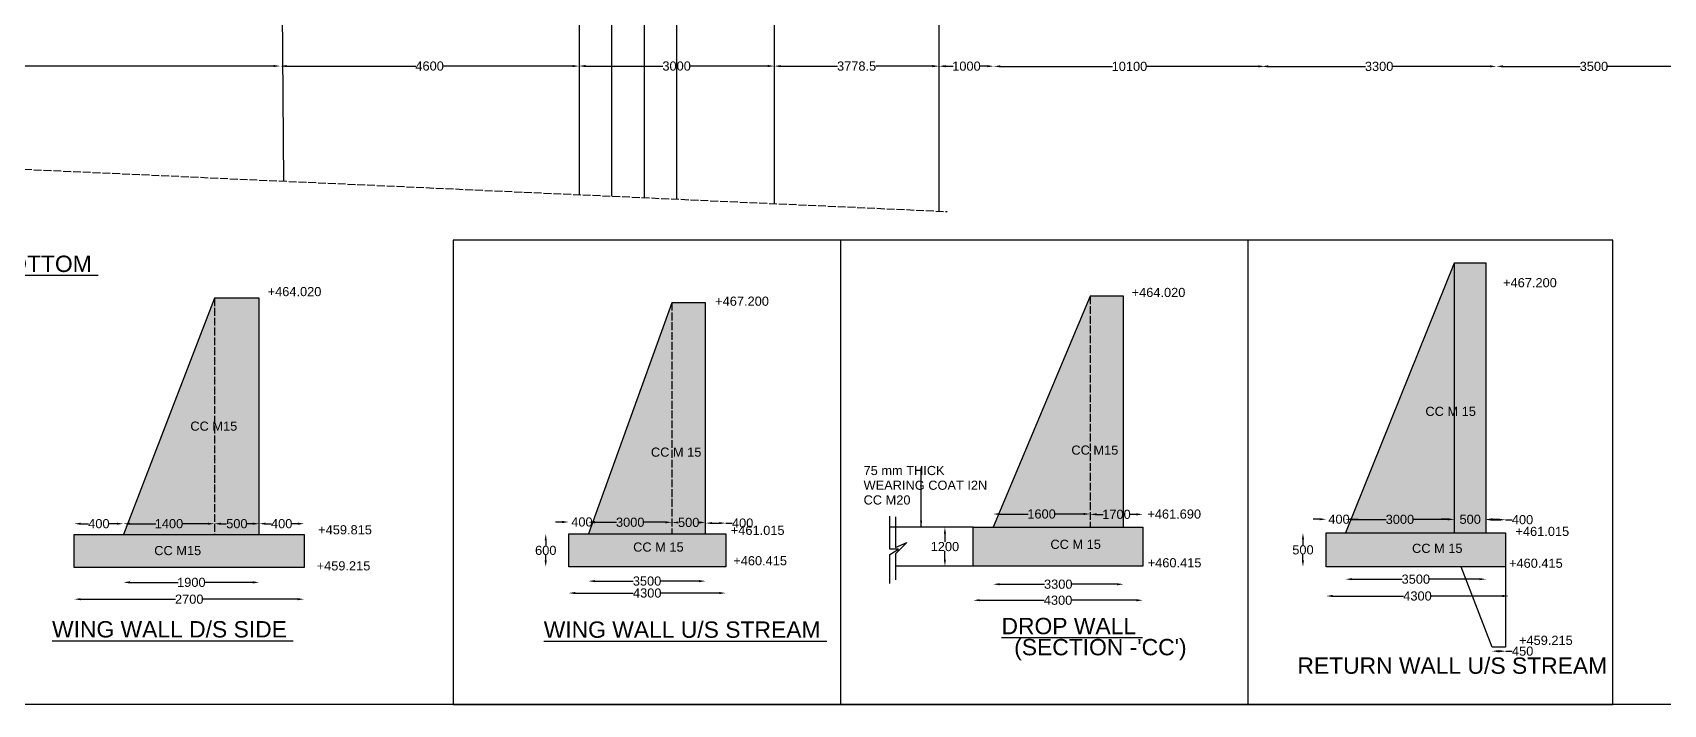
# Model space of a CAD drawing. Header units: inches. Extents: x 43882 to 50635, y 3 to 4549.
# Drawn here: x 45792 to 48285, y 3 to 1030 of the extents above; entities that cross this region are included whole.
import ezdxf

# ---------------------------------------------------------------- set-up
doc = ezdxf.new("R2010")
doc.units = ezdxf.units.IN
doc.header["$MEASUREMENT"] = 0
doc.linetypes.add('ACAD_ISO02W100', pattern=[15, 12, -3])
for name, color, linetype in [('DIMENSIONS', 255, 'Continuous'), ('REF', 7, 'Continuous'), ('TEXT', 1, 'Continuous')]:
    doc.layers.add(name, color=color, linetype=linetype)
doc.styles.get("Standard").update_dxf_attribs({"font": 'arial.ttf', "height": 14})
doc.dimstyles.get("Standard").update_dxf_attribs({"dimtxt": 14, "dimasz": 10, "dimexe": 0.18, "dimexo": 0.0625, "dimgap": 0.09, "dimtad": 0, "dimtih": 1, "dimtoh": 1, "dimdec": 4, "dimzin": 0, "dimdsep": 46, "dimtxsty": 'Standard', "dimcen": 0.09, "dimse1": 1, "dimse2": 1, "dimadec": 0, "dimazin": 0, "dimtfac": 1, "dimtdec": 4, "dimtofl": 0, "dimtmove": 0, "dimatfit": 3, "dimfxl": 1, "dimtolj": 1, "dimtzin": 0, "dimarcsym": 0})

# ---------------------------------------------------------------- blocks, each defined once
blk = doc.blocks.new('*D3')
at = {"layer": 'Defpoints', "color": 0, "transparency": 16777216}
for p in [(47799, 285.9), (47769.3, 265), (47799, 265)]:
    blk.add_point(p, dxfattribs=at)
at = {"layer": 'DIMENSIONS', "color": 0, "lineweight": -2, "transparency": 16777216}
for p, q in [((47759.3, 285.9), (47749.3, 285.9)), ((47809, 285.9), (47819, 285.9))]:
    blk.add_line(p, q, dxfattribs=at)
at = {"layer": 'DIMENSIONS', "color": 0, "transparency": 16777216}
for points in [[(47759.3, 287.6), (47759.3, 284.3), (47769.3, 285.9)], [(47809, 287.6), (47809, 284.3), (47799, 285.9)]]:
    blk.add_solid(points, dxfattribs=at)
at = {"layer": 'DIMENSIONS', "color": 0, "transparency": 16777216, "insert": (47789, 285.9), "char_height": 14, "attachment_point": 5}
blk.add_mtext('\\A1;400', dxfattribs=at)
blk = doc.blocks.new('*D4')
at = {"layer": 'Defpoints', "color": 0, "transparency": 16777216}
for p in [(47965.2, 285.7), (47799, 265), (47965.2, 265)]:
    blk.add_point(p, dxfattribs=at)
at = {"layer": 'DIMENSIONS', "color": 0, "lineweight": -2, "transparency": 16777216}
for p, q in [((47809, 285.7), (47861.1, 285.7)), ((47955.2, 285.7), (47903, 285.7))]:
    blk.add_line(p, q, dxfattribs=at)
at = {"layer": 'DIMENSIONS', "color": 0, "transparency": 16777216}
for points in [[(47809, 287.4), (47809, 284.1), (47799, 285.7)], [(47955.2, 287.4), (47955.2, 284.1), (47965.2, 285.7)]]:
    blk.add_solid(points, dxfattribs=at)
at = {"layer": 'DIMENSIONS', "color": 0, "transparency": 16777216, "insert": (47882.1, 285.7), "char_height": 14, "attachment_point": 5}
blk.add_mtext('\\A1;3000', dxfattribs=at)
blk = doc.blocks.new('*D5')
at = {"layer": 'Defpoints', "color": 0, "transparency": 16777216}
for p in [(48013.8, 285.8), (47965.2, 265), (48013.8, 265)]:
    blk.add_point(p, dxfattribs=at)
at = {"layer": 'DIMENSIONS', "color": 0, "lineweight": -2, "transparency": 16777216}
for p, q in [((47955.2, 285.8), (47945.2, 285.8)), ((48023.8, 285.8), (48033.8, 285.8))]:
    blk.add_line(p, q, dxfattribs=at)
at = {"layer": 'DIMENSIONS', "color": 0, "transparency": 16777216}
for points in [[(47955.2, 287.5), (47955.2, 284.1), (47965.2, 285.8)], [(48023.8, 287.5), (48023.8, 284.1), (48013.8, 285.8)]]:
    blk.add_solid(points, dxfattribs=at)
at = {"layer": 'DIMENSIONS', "color": 0, "transparency": 16777216, "insert": (47989.5, 285.8), "char_height": 14, "attachment_point": 5}
blk.add_mtext('\\A1;500', dxfattribs=at)
blk = doc.blocks.new('*D6')
at = {"layer": 'Defpoints', "color": 0, "transparency": 16777216}
for p in [(48043.7, 285.2), (48013.8, 265), (48043.7, 265)]:
    blk.add_point(p, dxfattribs=at)
at = {"layer": 'DIMENSIONS', "color": 0, "lineweight": -2, "transparency": 16777216}
for p, q in [((48023.8, 285.2), (48033.7, 285.2)), ((48043.7, 285.2), (48053.7, 285.2))]:
    blk.add_line(p, q, dxfattribs=at)
at = {"layer": 'DIMENSIONS', "color": 0, "transparency": 16777216}
for points in [[(48023.8, 286.8), (48023.8, 283.5), (48013.8, 285.2)], [(48033.7, 286.8), (48033.7, 283.5), (48043.7, 285.2)]]:
    blk.add_solid(points, dxfattribs=at)
at = {"layer": 'DIMENSIONS', "color": 0, "transparency": 16777216, "insert": (48069.5, 285.2), "char_height": 14, "attachment_point": 5}
blk.add_mtext('\\A1;400', dxfattribs=at)
blk = doc.blocks.new('*D7')
at = {"layer": 'Defpoints', "color": 0, "transparency": 16777216}
for p in [(47799, 265), (48013.8, 265), (48013.8, 194.3)]:
    blk.add_point(p, dxfattribs=at)
at = {"layer": 'DIMENSIONS', "color": 0, "lineweight": -2, "transparency": 16777216}
for p, q in [((47809, 194.3), (47885.4, 194.3)), ((48003.8, 194.3), (47927.3, 194.3))]:
    blk.add_line(p, q, dxfattribs=at)
at = {"layer": 'DIMENSIONS', "color": 0, "transparency": 16777216}
for points in [[(47809, 196), (47809, 192.7), (47799, 194.3)], [(48003.8, 196), (48003.8, 192.7), (48013.8, 194.3)]]:
    blk.add_solid(points, dxfattribs=at)
at = {"layer": 'DIMENSIONS', "color": 0, "transparency": 16777216, "insert": (47906.4, 194.3), "char_height": 14, "attachment_point": 5}
blk.add_mtext('\\A1;3500', dxfattribs=at)
blk = doc.blocks.new('*D8')
at = {"layer": 'Defpoints', "color": 0, "transparency": 16777216}
for p in [(47769.3, 213.2), (48048.8, 211.8), (48048.8, 168.6)]:
    blk.add_point(p, dxfattribs=at)
at = {"layer": 'DIMENSIONS', "color": 0, "lineweight": -2, "transparency": 16777216}
for p, q in [((47779.3, 168.6), (47887.8, 168.6)), ((48038.8, 168.6), (47930.3, 168.6))]:
    blk.add_line(p, q, dxfattribs=at)
at = {"layer": 'DIMENSIONS', "color": 0, "transparency": 16777216}
for points in [[(47779.3, 170.3), (47779.3, 167), (47769.3, 168.6)], [(48038.8, 170.3), (48038.8, 167), (48048.8, 168.6)]]:
    blk.add_solid(points, dxfattribs=at)
at = {"layer": 'DIMENSIONS', "color": 0, "transparency": 16777216, "insert": (47909, 168.6), "char_height": 14, "attachment_point": 5}
blk.add_mtext('\\A1;4300', dxfattribs=at)
blk = doc.blocks.new('*D9')
at = {"layer": 'Defpoints', "color": 0, "transparency": 16777216}
for p in [(47769.3, 265), (47733.9, 213.2), (47769.3, 213.2)]:
    blk.add_point(p, dxfattribs=at)
at = {"layer": 'DIMENSIONS', "color": 0, "lineweight": -2, "transparency": 16777216}
for p, q in [((47733.9, 255), (47733.9, 246.3)), ((47733.9, 223.2), (47733.9, 231.8))]:
    blk.add_line(p, q, dxfattribs=at)
at = {"layer": 'DIMENSIONS', "color": 0, "transparency": 16777216}
for points in [[(47732.2, 255), (47735.5, 255), (47733.9, 265)], [(47732.2, 223.2), (47735.5, 223.2), (47733.9, 213.2)]]:
    blk.add_solid(points, dxfattribs=at)
at = {"layer": 'DIMENSIONS', "color": 0, "transparency": 16777216, "insert": (47733.9, 239.1), "char_height": 14, "attachment_point": 5}
blk.add_mtext('\\A1;500', dxfattribs=at)
blk = doc.blocks.new('*D10')
at = {"layer": 'Defpoints', "color": 0, "transparency": 16777216}
for p in [(47408.6, 293.9), (47260.3, 274), (47408.6, 274)]:
    blk.add_point(p, dxfattribs=at)
at = {"layer": 'DIMENSIONS', "color": 0, "lineweight": -2, "transparency": 16777216}
for p, q in [((47270.3, 293.9), (47314.1, 293.9)), ((47398.6, 293.9), (47354.7, 293.9))]:
    blk.add_line(p, q, dxfattribs=at)
at = {"layer": 'DIMENSIONS', "color": 0, "transparency": 16777216}
for points in [[(47270.3, 295.6), (47270.3, 292.3), (47260.3, 293.9)], [(47398.6, 295.6), (47398.6, 292.3), (47408.6, 293.9)]]:
    blk.add_solid(points, dxfattribs=at)
at = {"layer": 'DIMENSIONS', "color": 0, "transparency": 16777216, "insert": (47334.4, 293.9), "char_height": 14, "attachment_point": 5}
blk.add_mtext('\\A1;1600', dxfattribs=at)
blk = doc.blocks.new('*D11')
at = {"layer": 'Defpoints', "color": 0, "transparency": 16777216}
for p in [(47489.2, 293.4), (47408.6, 274), (47489.2, 274)]:
    blk.add_point(p, dxfattribs=at)
at = {"layer": 'DIMENSIONS', "color": 0, "lineweight": -2, "transparency": 16777216}
for p, q in [((47418.6, 293.4), (47428.6, 293.4)), ((47479.2, 293.4), (47469.2, 293.4))]:
    blk.add_line(p, q, dxfattribs=at)
at = {"layer": 'DIMENSIONS', "color": 0, "transparency": 16777216}
for points in [[(47418.6, 295.1), (47418.6, 291.7), (47408.6, 293.4)], [(47479.2, 295.1), (47479.2, 291.7), (47489.2, 293.4)]]:
    blk.add_solid(points, dxfattribs=at)
at = {"layer": 'DIMENSIONS', "color": 0, "transparency": 16777216, "insert": (47448.9, 293.4), "char_height": 14, "attachment_point": 5}
blk.add_mtext('\\A1;1700', dxfattribs=at)
blk = doc.blocks.new('*D12')
at = {"layer": 'Defpoints', "color": 0, "transparency": 16777216}
for p in [(47260.3, 274), (47459.5, 274), (47459.5, 186.6)]:
    blk.add_point(p, dxfattribs=at)
at = {"layer": 'DIMENSIONS', "color": 0, "lineweight": -2, "transparency": 16777216}
for p, q in [((47270.3, 186.6), (47338.9, 186.6)), ((47449.5, 186.6), (47380.8, 186.6))]:
    blk.add_line(p, q, dxfattribs=at)
at = {"layer": 'DIMENSIONS', "color": 0, "transparency": 16777216}
for points in [[(47270.3, 188.2), (47270.3, 184.9), (47260.3, 186.6)], [(47449.5, 188.2), (47449.5, 184.9), (47459.5, 186.6)]]:
    blk.add_solid(points, dxfattribs=at)
at = {"layer": 'DIMENSIONS', "color": 0, "transparency": 16777216, "insert": (47359.9, 186.6), "char_height": 14, "attachment_point": 5}
blk.add_mtext('\\A1;3300', dxfattribs=at)
blk = doc.blocks.new('*D13')
at = {"layer": 'Defpoints', "color": 0, "transparency": 16777216}
for p in [(47230, 214.3), (47489.2, 214.3), (47489.2, 162.1)]:
    blk.add_point(p, dxfattribs=at)
at = {"layer": 'DIMENSIONS', "color": 0, "lineweight": -2, "transparency": 16777216}
for p, q in [((47240, 162.1), (47338.3, 162.1)), ((47479.2, 162.1), (47380.8, 162.1))]:
    blk.add_line(p, q, dxfattribs=at)
at = {"layer": 'DIMENSIONS', "color": 0, "transparency": 16777216}
for points in [[(47240, 163.8), (47240, 160.5), (47230, 162.1)], [(47479.2, 163.8), (47479.2, 160.5), (47489.2, 162.1)]]:
    blk.add_solid(points, dxfattribs=at)
at = {"layer": 'DIMENSIONS', "color": 0, "transparency": 16777216, "insert": (47359.6, 162.1), "char_height": 14, "attachment_point": 5}
blk.add_mtext('\\A1;4300', dxfattribs=at)
blk = doc.blocks.new('*D14')
at = {"layer": 'Defpoints', "color": 0, "transparency": 16777216}
for p in [(47230, 274), (47186.7, 214.3), (47236.6, 214.3)]:
    blk.add_point(p, dxfattribs=at)
at = {"layer": 'DIMENSIONS', "color": 0, "lineweight": -2, "transparency": 16777216}
for p, q in [((47186.7, 264), (47186.7, 251.3)), ((47186.7, 224.3), (47186.7, 236.9))]:
    blk.add_line(p, q, dxfattribs=at)
at = {"layer": 'DIMENSIONS', "color": 0, "transparency": 16777216}
for points in [[(47185, 264), (47188.3, 264), (47186.7, 274)], [(47185, 224.3), (47188.3, 224.3), (47186.7, 214.3)]]:
    blk.add_solid(points, dxfattribs=at)
at = {"layer": 'DIMENSIONS', "color": 0, "transparency": 16777216, "insert": (47186.7, 244.1), "char_height": 14, "attachment_point": 5}
blk.add_mtext('\\A1;1200', dxfattribs=at)
blk = doc.blocks.new('*D15')
at = {"layer": 'Defpoints', "color": 0, "transparency": 16777216}
for p in [(46611.6, 263.6), (46576.6, 213), (46611.6, 213)]:
    blk.add_point(p, dxfattribs=at)
at = {"layer": 'DIMENSIONS', "color": 0, "lineweight": -2, "transparency": 16777216}
for p, q in [((46576.6, 253.6), (46576.6, 245.5)), ((46576.6, 223), (46576.6, 231.1))]:
    blk.add_line(p, q, dxfattribs=at)
at = {"layer": 'DIMENSIONS', "color": 0, "transparency": 16777216}
for points in [[(46574.9, 253.6), (46578.2, 253.6), (46576.6, 263.6)], [(46574.9, 223), (46578.2, 223), (46576.6, 213)]]:
    blk.add_solid(points, dxfattribs=at)
at = {"layer": 'DIMENSIONS', "color": 0, "transparency": 16777216, "insert": (46576.6, 238.3), "char_height": 14, "attachment_point": 5}
blk.add_mtext('\\A1;600', dxfattribs=at)
blk = doc.blocks.new('*D16')
at = {"layer": 'Defpoints', "color": 0, "transparency": 16777216}
for p in [(46641.9, 263.6), (46820.8, 263.6), (46820.8, 191.4)]:
    blk.add_point(p, dxfattribs=at)
at = {"layer": 'DIMENSIONS', "color": 0, "lineweight": -2, "transparency": 16777216}
for p, q in [((46651.9, 191.4), (46710.4, 191.4)), ((46810.8, 191.4), (46752.3, 191.4))]:
    blk.add_line(p, q, dxfattribs=at)
at = {"layer": 'DIMENSIONS', "color": 0, "transparency": 16777216}
for points in [[(46651.9, 193), (46651.9, 189.7), (46641.9, 191.4)], [(46810.8, 193), (46810.8, 189.7), (46820.8, 191.4)]]:
    blk.add_solid(points, dxfattribs=at)
at = {"layer": 'DIMENSIONS', "color": 0, "transparency": 16777216, "insert": (46731.4, 191.4), "char_height": 14, "attachment_point": 5}
blk.add_mtext('\\A1;3500', dxfattribs=at)
blk = doc.blocks.new('*D17')
at = {"layer": 'Defpoints', "color": 0, "transparency": 16777216}
for p in [(46611.6, 213), (46851.7, 213), (46851.7, 173.1)]:
    blk.add_point(p, dxfattribs=at)
at = {"layer": 'DIMENSIONS', "color": 0, "lineweight": -2, "transparency": 16777216}
for p, q in [((46621.6, 173.1), (46710.4, 173.1)), ((46841.7, 173.1), (46752.9, 173.1))]:
    blk.add_line(p, q, dxfattribs=at)
at = {"layer": 'DIMENSIONS', "color": 0, "transparency": 16777216}
for points in [[(46621.6, 174.8), (46621.6, 171.5), (46611.6, 173.1)], [(46841.7, 174.8), (46841.7, 171.5), (46851.7, 173.1)]]:
    blk.add_solid(points, dxfattribs=at)
at = {"layer": 'DIMENSIONS', "color": 0, "transparency": 16777216, "insert": (46731.7, 173.1), "char_height": 14, "attachment_point": 5}
blk.add_mtext('\\A1;4300', dxfattribs=at)
blk = doc.blocks.new('*D18')
at = {"layer": 'Defpoints', "color": 0, "transparency": 16777216}
for p in [(46641.9, 281.7), (46611.6, 263.6), (46641.9, 263.6)]:
    blk.add_point(p, dxfattribs=at)
at = {"layer": 'DIMENSIONS', "color": 0, "lineweight": -2, "transparency": 16777216}
for p, q in [((46601.6, 281.7), (46591.6, 281.7)), ((46651.9, 281.7), (46661.9, 281.7))]:
    blk.add_line(p, q, dxfattribs=at)
at = {"layer": 'DIMENSIONS', "color": 0, "transparency": 16777216}
for points in [[(46601.6, 283.4), (46601.6, 280), (46611.6, 281.7)], [(46651.9, 283.4), (46651.9, 280), (46641.9, 281.7)]]:
    blk.add_solid(points, dxfattribs=at)
at = {"layer": 'DIMENSIONS', "color": 0, "transparency": 16777216, "insert": (46631.9, 281.7), "char_height": 14, "attachment_point": 5}
blk.add_mtext('\\A1;400', dxfattribs=at)
blk = doc.blocks.new('*D19')
at = {"layer": 'Defpoints', "color": 0, "transparency": 16777216}
for p in [(46769.4, 281.3), (46641.9, 263.6), (46769.4, 263.6)]:
    blk.add_point(p, dxfattribs=at)
at = {"layer": 'DIMENSIONS', "color": 0, "lineweight": -2, "transparency": 16777216}
for p, q in [((46651.9, 281.3), (46684.7, 281.3)), ((46759.4, 281.3), (46726.7, 281.3))]:
    blk.add_line(p, q, dxfattribs=at)
at = {"layer": 'DIMENSIONS', "color": 0, "transparency": 16777216}
for points in [[(46651.9, 282.9), (46651.9, 279.6), (46641.9, 281.3)], [(46759.4, 282.9), (46759.4, 279.6), (46769.4, 281.3)]]:
    blk.add_solid(points, dxfattribs=at)
at = {"layer": 'DIMENSIONS', "color": 0, "transparency": 16777216, "insert": (46705.7, 281.3), "char_height": 14, "attachment_point": 5}
blk.add_mtext('\\A1;3000', dxfattribs=at)
blk = doc.blocks.new('*D20')
at = {"layer": 'Defpoints', "color": 0, "transparency": 16777216}
for p in [(46820.8, 281), (46769.4, 263.6), (46820.8, 263.6)]:
    blk.add_point(p, dxfattribs=at)
at = {"layer": 'DIMENSIONS', "color": 0, "lineweight": -2, "transparency": 16777216}
for p, q in [((46779.4, 281), (46779.6, 281)), ((46810.8, 281), (46810.7, 281))]:
    blk.add_line(p, q, dxfattribs=at)
at = {"layer": 'DIMENSIONS', "color": 0, "transparency": 16777216}
for points in [[(46779.4, 282.6), (46779.4, 279.3), (46769.4, 281)], [(46810.8, 282.6), (46810.8, 279.3), (46820.8, 281)]]:
    blk.add_solid(points, dxfattribs=at)
at = {"layer": 'DIMENSIONS', "color": 0, "transparency": 16777216, "insert": (46795.1, 281), "char_height": 14, "attachment_point": 5}
blk.add_mtext('\\A1;500', dxfattribs=at)
blk = doc.blocks.new('*D21')
at = {"layer": 'Defpoints', "color": 0, "transparency": 16777216}
for p in [(46851.7, 280), (46820.8, 263.6), (46851.7, 263.6)]:
    blk.add_point(p, dxfattribs=at)
at = {"layer": 'DIMENSIONS', "color": 0, "lineweight": -2, "transparency": 16777216}
for p, q in [((46830.8, 280), (46841.7, 280)), ((46851.7, 280), (46861.7, 280))]:
    blk.add_line(p, q, dxfattribs=at)
at = {"layer": 'DIMENSIONS', "color": 0, "transparency": 16777216}
for points in [[(46830.8, 281.7), (46830.8, 278.4), (46820.8, 280)], [(46841.7, 281.7), (46841.7, 278.4), (46851.7, 280)]]:
    blk.add_solid(points, dxfattribs=at)
at = {"layer": 'DIMENSIONS', "color": 0, "transparency": 16777216, "insert": (46877.5, 280), "char_height": 14, "attachment_point": 5}
blk.add_mtext('\\A1;400', dxfattribs=at)
blk = doc.blocks.new('*D22')
at = {"layer": 'Defpoints', "color": 0, "transparency": 16777216}
for p in [(45931.1, 279.1), (45856, 262.7), (45931.1, 262.7)]:
    blk.add_point(p, dxfattribs=at)
at = {"layer": 'DIMENSIONS', "color": 0, "lineweight": -2, "transparency": 16777216}
for p, q in [((45866, 279.1), (45877.8, 279.1)), ((45921.1, 279.1), (45909.4, 279.1))]:
    blk.add_line(p, q, dxfattribs=at)
at = {"layer": 'DIMENSIONS', "color": 0, "transparency": 16777216}
for points in [[(45866, 280.7), (45866, 277.4), (45856, 279.1)], [(45921.1, 280.7), (45921.1, 277.4), (45931.1, 279.1)]]:
    blk.add_solid(points, dxfattribs=at)
at = {"layer": 'DIMENSIONS', "color": 0, "transparency": 16777216, "insert": (45893.6, 279.1), "char_height": 14, "attachment_point": 5}
blk.add_mtext('\\A1;400', dxfattribs=at)
blk = doc.blocks.new('*D23')
at = {"layer": 'Defpoints', "color": 0, "transparency": 16777216}
for p in [(46070.2, 279.1), (45931.1, 262.7), (46070.2, 262.7)]:
    blk.add_point(p, dxfattribs=at)
at = {"layer": 'DIMENSIONS', "color": 0, "lineweight": -2, "transparency": 16777216}
for p, q in [((45941.1, 279.1), (45980.4, 279.1)), ((46060.2, 279.1), (46021, 279.1))]:
    blk.add_line(p, q, dxfattribs=at)
at = {"layer": 'DIMENSIONS', "color": 0, "transparency": 16777216}
for points in [[(45941.1, 280.7), (45941.1, 277.4), (45931.1, 279.1)], [(46060.2, 280.7), (46060.2, 277.4), (46070.2, 279.1)]]:
    blk.add_solid(points, dxfattribs=at)
at = {"layer": 'DIMENSIONS', "color": 0, "transparency": 16777216, "insert": (46000.7, 279.1), "char_height": 14, "attachment_point": 5}
blk.add_mtext('\\A1;1400', dxfattribs=at)
blk = doc.blocks.new('*D24')
at = {"layer": 'Defpoints', "color": 0, "transparency": 16777216}
for p in [(46138.7, 279.1), (46070.2, 262.7), (46138.7, 262.7)]:
    blk.add_point(p, dxfattribs=at)
at = {"layer": 'DIMENSIONS', "color": 0, "lineweight": -2, "transparency": 16777216}
for p, q in [((46080.2, 279.1), (46088.9, 279.1)), ((46128.7, 279.1), (46120, 279.1))]:
    blk.add_line(p, q, dxfattribs=at)
at = {"layer": 'DIMENSIONS', "color": 0, "transparency": 16777216}
for points in [[(46080.2, 280.8), (46080.2, 277.4), (46070.2, 279.1)], [(46128.7, 280.8), (46128.7, 277.4), (46138.7, 279.1)]]:
    blk.add_solid(points, dxfattribs=at)
at = {"layer": 'DIMENSIONS', "color": 0, "transparency": 16777216, "insert": (46104.5, 279.1), "char_height": 14, "attachment_point": 5}
blk.add_mtext('\\A1;500', dxfattribs=at)
blk = doc.blocks.new('*D25')
at = {"layer": 'Defpoints', "color": 0, "transparency": 16777216}
for p in [(46207.3, 279.1), (46138.7, 262.7), (46207.3, 262.7)]:
    blk.add_point(p, dxfattribs=at)
at = {"layer": 'DIMENSIONS', "color": 0, "lineweight": -2, "transparency": 16777216}
for p, q in [((46148.7, 279.1), (46157.2, 279.1)), ((46197.3, 279.1), (46188.8, 279.1))]:
    blk.add_line(p, q, dxfattribs=at)
at = {"layer": 'DIMENSIONS', "color": 0, "transparency": 16777216}
for points in [[(46148.7, 280.8), (46148.7, 277.4), (46138.7, 279.1)], [(46197.3, 280.8), (46197.3, 277.4), (46207.3, 279.1)]]:
    blk.add_solid(points, dxfattribs=at)
at = {"layer": 'DIMENSIONS', "color": 0, "transparency": 16777216, "insert": (46173, 279.1), "char_height": 14, "attachment_point": 5}
blk.add_mtext('\\A1;400', dxfattribs=at)
blk = doc.blocks.new('*D26')
at = {"layer": 'Defpoints', "color": 0, "transparency": 16777216}
for p in [(45931.1, 262.7), (46138.7, 262.7), (46138.7, 189.4)]:
    blk.add_point(p, dxfattribs=at)
at = {"layer": 'DIMENSIONS', "color": 0, "lineweight": -2, "transparency": 16777216}
for p, q in [((45941.1, 189.4), (46014.6, 189.4)), ((46128.7, 189.4), (46055.2, 189.4))]:
    blk.add_line(p, q, dxfattribs=at)
at = {"layer": 'DIMENSIONS', "color": 0, "transparency": 16777216}
for points in [[(45941.1, 191.1), (45941.1, 187.8), (45931.1, 189.4)], [(46128.7, 191.1), (46128.7, 187.8), (46138.7, 189.4)]]:
    blk.add_solid(points, dxfattribs=at)
at = {"layer": 'DIMENSIONS', "color": 0, "transparency": 16777216, "insert": (46034.9, 189.4), "char_height": 14, "attachment_point": 5}
blk.add_mtext('\\A1;1900', dxfattribs=at)
blk = doc.blocks.new('*D27')
at = {"layer": 'Defpoints', "color": 0, "transparency": 16777216}
for p in [(45856, 212.2), (46207.3, 212.2), (46207.3, 163.7)]:
    blk.add_point(p, dxfattribs=at)
at = {"layer": 'DIMENSIONS', "color": 0, "lineweight": -2, "transparency": 16777216}
for p, q in [((45866, 163.7), (46010.6, 163.7)), ((46197.3, 163.7), (46052.8, 163.7))]:
    blk.add_line(p, q, dxfattribs=at)
at = {"layer": 'DIMENSIONS', "color": 0, "transparency": 16777216}
for points in [[(45866, 165.4), (45866, 162.1), (45856, 163.7)], [(46197.3, 165.4), (46197.3, 162.1), (46207.3, 163.7)]]:
    blk.add_solid(points, dxfattribs=at)
at = {"layer": 'DIMENSIONS', "color": 0, "transparency": 16777216, "insert": (46031.7, 163.7), "char_height": 14, "attachment_point": 5}
blk.add_mtext('\\A1;2700', dxfattribs=at)
blk = doc.blocks.new('*D47')
at = {"layer": 'Defpoints', "color": 0, "transparency": 16777216}
for p in [(44681.4, 983.6), (46170.8, 983.6), (46170.8, 978.5)]:
    blk.add_point(p, dxfattribs=at)
at = {"layer": 'DIMENSIONS', "color": 0, "lineweight": -2, "transparency": 16777216}
for p, q in [((44691.4, 978.5), (45400.4, 978.5)), ((46160.8, 978.5), (45451.9, 978.5))]:
    blk.add_line(p, q, dxfattribs=at)
at = {"layer": 'DIMENSIONS', "color": 0, "transparency": 16777216}
for points in [[(44691.4, 980.2), (44691.4, 976.9), (44681.4, 978.5)], [(46160.8, 980.2), (46160.8, 976.9), (46170.8, 978.5)]]:
    blk.add_solid(points, dxfattribs=at)
at = {"layer": 'DIMENSIONS', "color": 0, "transparency": 16777216, "insert": (45426.1, 978.5), "char_height": 14, "attachment_point": 5}
blk.add_mtext('\\A1;15000', dxfattribs=at)
blk = doc.blocks.new('*D48')
at = {"layer": 'Defpoints', "color": 0, "transparency": 16777216}
for p in [(46170.8, 978.5), (46627.5, 978.5), (46627.5, 978.5)]:
    blk.add_point(p, dxfattribs=at)
at = {"layer": 'DIMENSIONS', "color": 0, "lineweight": -2, "transparency": 16777216}
for p, q in [((46180.8, 978.5), (46377.9, 978.5)), ((46617.5, 978.5), (46420.4, 978.5))]:
    blk.add_line(p, q, dxfattribs=at)
at = {"layer": 'DIMENSIONS', "color": 0, "transparency": 16777216}
for points in [[(46180.8, 980.2), (46180.8, 976.8), (46170.8, 978.5)], [(46617.5, 980.2), (46617.5, 976.8), (46627.5, 978.5)]]:
    blk.add_solid(points, dxfattribs=at)
at = {"layer": 'DIMENSIONS', "color": 0, "transparency": 16777216, "insert": (46399.1, 978.5), "char_height": 14, "attachment_point": 5}
blk.add_mtext('\\A1;4600', dxfattribs=at)
blk = doc.blocks.new('*D49')
at = {"layer": 'Defpoints', "color": 0, "transparency": 16777216}
for p in [(46627.5, 978.5), (46925.8, 978.5), (46925.8, 978.4)]:
    blk.add_point(p, dxfattribs=at)
at = {"layer": 'DIMENSIONS', "color": 0, "lineweight": -2, "transparency": 16777216}
for p, q in [((46637.5, 978.5), (46755.7, 978.5)), ((46915.8, 978.5), (46797.6, 978.5))]:
    blk.add_line(p, q, dxfattribs=at)
at = {"layer": 'DIMENSIONS', "color": 0, "transparency": 16777216}
for points in [[(46637.5, 980.2), (46637.5, 976.8), (46627.5, 978.5)], [(46915.8, 980.2), (46915.8, 976.8), (46925.8, 978.5)]]:
    blk.add_solid(points, dxfattribs=at)
at = {"layer": 'DIMENSIONS', "color": 0, "transparency": 16777216, "insert": (46776.6, 978.5), "char_height": 14, "attachment_point": 5}
blk.add_mtext('\\A1;3000', dxfattribs=at)
blk = doc.blocks.new('*D50')
at = {"layer": 'Defpoints', "color": 0, "transparency": 16777216}
for p in [(46925.8, 978.4), (47177.7, 978.4), (47177.7, 978.4)]:
    blk.add_point(p, dxfattribs=at)
at = {"layer": 'DIMENSIONS', "color": 0, "lineweight": -2, "transparency": 16777216}
for p, q in [((46935.8, 978.4), (47022.5, 978.4)), ((47167.7, 978.4), (47080.9, 978.4))]:
    blk.add_line(p, q, dxfattribs=at)
at = {"layer": 'DIMENSIONS', "color": 0, "transparency": 16777216}
for points in [[(46935.8, 980.1), (46935.8, 976.7), (46925.8, 978.4)], [(47167.7, 980.1), (47167.7, 976.7), (47177.7, 978.4)]]:
    blk.add_solid(points, dxfattribs=at)
at = {"layer": 'DIMENSIONS', "color": 0, "transparency": 16777216, "insert": (47051.7, 978.4), "char_height": 14, "attachment_point": 5}
blk.add_mtext('\\A1;3778.5', dxfattribs=at)
blk = doc.blocks.new('*D51')
at = {"layer": 'Defpoints', "color": 0, "transparency": 16777216}
for p in [(47177.7, 978.4), (47261.4, 978.4), (47261.4, 978.3)]:
    blk.add_point(p, dxfattribs=at)
at = {"layer": 'DIMENSIONS', "color": 0, "lineweight": -2, "transparency": 16777216}
for p, q in [((47187.7, 978.3), (47199.3, 978.3)), ((47251.4, 978.3), (47239.9, 978.3))]:
    blk.add_line(p, q, dxfattribs=at)
at = {"layer": 'DIMENSIONS', "color": 0, "transparency": 16777216}
for points in [[(47187.7, 980), (47187.7, 976.6), (47177.7, 978.3)], [(47251.4, 980), (47251.4, 976.6), (47261.4, 978.3)]]:
    blk.add_solid(points, dxfattribs=at)
at = {"layer": 'DIMENSIONS', "color": 0, "transparency": 16777216, "insert": (47219.6, 978.3), "char_height": 14, "attachment_point": 5}
blk.add_mtext('\\A1;1000', dxfattribs=at)
blk = doc.blocks.new('*D52')
at = {"layer": 'Defpoints', "color": 0, "transparency": 16777216}
for p in [(47261.4, 978.3), (47675.9, 978.3), (47675.9, 978)]:
    blk.add_point(p, dxfattribs=at)
at = {"layer": 'DIMENSIONS', "color": 0, "lineweight": -2, "transparency": 16777216}
for p, q in [((47271.4, 978), (47442.9, 978)), ((47665.9, 978), (47494.4, 978))]:
    blk.add_line(p, q, dxfattribs=at)
at = {"layer": 'DIMENSIONS', "color": 0, "transparency": 16777216}
for points in [[(47271.4, 979.7), (47271.4, 976.4), (47261.4, 978)], [(47665.9, 979.7), (47665.9, 976.4), (47675.9, 978)]]:
    blk.add_solid(points, dxfattribs=at)
at = {"layer": 'DIMENSIONS', "color": 0, "transparency": 16777216, "insert": (47468.7, 978), "char_height": 14, "attachment_point": 5}
blk.add_mtext('\\A1;10100', dxfattribs=at)
blk = doc.blocks.new('*D53')
at = {"layer": 'Defpoints', "color": 0, "transparency": 16777216}
for p in [(47670.9, 977.2), (48029.6, 978), (48029.6, 977.2)]:
    blk.add_point(p, dxfattribs=at)
at = {"layer": 'DIMENSIONS', "color": 0, "lineweight": -2, "transparency": 16777216}
for p, q in [((47680.9, 978), (47829.3, 978)), ((48019.6, 978), (47871.3, 978))]:
    blk.add_line(p, q, dxfattribs=at)
at = {"layer": 'DIMENSIONS', "color": 0, "transparency": 16777216}
for points in [[(47680.9, 979.7), (47680.9, 976.4), (47670.9, 978)], [(48019.6, 979.7), (48019.6, 976.4), (48029.6, 978)]]:
    blk.add_solid(points, dxfattribs=at)
at = {"layer": 'DIMENSIONS', "color": 0, "transparency": 16777216, "insert": (47850.3, 978), "char_height": 14, "attachment_point": 5}
blk.add_mtext('\\A1;3300', dxfattribs=at)
blk = doc.blocks.new('*D54')
at = {"layer": 'Defpoints', "color": 0, "transparency": 16777216}
for p in [(48029.6, 978), (48327.5, 978), (48327.5, 978)]:
    blk.add_point(p, dxfattribs=at)
at = {"layer": 'DIMENSIONS', "color": 0, "lineweight": -2, "transparency": 16777216}
for p, q in [((48039.6, 978), (48157.6, 978)), ((48317.5, 978), (48199.5, 978))]:
    blk.add_line(p, q, dxfattribs=at)
at = {"layer": 'DIMENSIONS', "color": 0, "transparency": 16777216}
for points in [[(48039.6, 979.7), (48039.6, 976.4), (48029.6, 978)], [(48317.5, 979.7), (48317.5, 976.4), (48327.5, 978)]]:
    blk.add_solid(points, dxfattribs=at)
at = {"layer": 'DIMENSIONS', "color": 0, "transparency": 16777216, "insert": (48178.6, 978), "char_height": 14, "attachment_point": 5}
blk.add_mtext('\\A1;3500', dxfattribs=at)
blk = doc.blocks.new('*D134')
at = {"layer": 'Defpoints', "color": 0, "transparency": 16777216}
for p in [(48022.9, 90), (48043.9, 90.3), (48043.9, 84.3)]:
    blk.add_point(p, dxfattribs=at)
at = {"layer": 'DIMENSIONS', "color": 0, "lineweight": -2, "transparency": 16777216}
for p, q in [((48032.9, 84.3), (48033.9, 84.3)), ((48043.9, 84.3), (48053.9, 84.3))]:
    blk.add_line(p, q, dxfattribs=at)
at = {"layer": 'DIMENSIONS', "color": 0, "transparency": 16777216}
for points in [[(48032.9, 86), (48032.9, 82.6), (48022.9, 84.3)], [(48033.9, 86), (48033.9, 82.6), (48043.9, 84.3)]]:
    blk.add_solid(points, dxfattribs=at)
at = {"layer": 'DIMENSIONS', "color": 0, "transparency": 16777216, "insert": (48069.7, 84.3), "char_height": 14, "attachment_point": 5}
blk.add_mtext('\\A1;450', dxfattribs=at)

msp = doc.modelspace()

# ---------------------------------------------------------------- hatches: boundary and pattern name
at = {"layer": 'DIMENSIONS'}
h = msp.add_hatch(dxfattribs=at)
h.set_pattern_fill('AR-CONC', color=0, scale=2.5, style=0)
h.set_pattern_definition([(50, (0, 0), (17.9315046, -1.5688034), [1.875, -20.625]), (355, (0, 0), (-3.468783, 18.804803), [1.5, -16.5]), (100.4514, (1.494, -0.13), (14.4627345, 17.2359886), [1.593505, -17.528553]), (46.1842, (0, 5), (26.681026, -4.137975), [2.8125, -30.9375]), (96.6356, (2.223, 4.655), (23.366568, 24.352947), [2.390257, -26.292825]), (351.1842, (0, 5), (23.366549, 24.352965), [2.25, -24.75]), (21, (2.5, 3.75), (14.9226763, -10.0654723), [1.875, -20.625]), (326, (2.5, 3.75), (6.082883, 18.128751), [1.5, -16.5]), (71.4514, (3.744, 2.911), (21.005566, 8.0632624), [1.593505, -17.528553]), (37.5, (0, 0), (0.3039964, 8.32234635), [0, -16.3, 0, -16.75, 0, -16.5625]), (7.5, (0, 0), (6.5767384, 9.8602928), [0, -9.55, 0, -15.925, 0, -6.3125]), (327.5, (-5.575, 0), (13.3455609, -0.5638718), [0, -6.25, 0, -19.5, 0, -25.875]), (317.5, (-8.075, 0), (14.5796542, 2.5026246), [0, -8.125, 0, -12.95, 0, -18.375])])
h.paths.add_polyline_path([(44757.98554, 482.98531), (44696.03405, 272.70655), (44757.73491, 272.70655)])
h.paths.add_polyline_path([(44821.26428, 482.98531), (44757.98554, 482.98531), (44757.73491, 272.70655), (44821.26428, 272.70655)])
h.paths.add_polyline_path([(44887.06092, 272.70655), (44628.40891, 272.70655), (44628.40891, 200.13407), (44887.06092, 200.13407)])
h.paths.add_polyline_path([(45347.77174, 629.51469), (45161.48155, 265.82675), (45347.77174, 265.82675)])
h.paths.add_polyline_path([(45436.52998, 629.51469), (45347.77174, 629.51469), (45347.77174, 265.82675), (45436.52998, 265.82675)])
h.paths.add_polyline_path([(45526.69656, 265.82675), (45092.1027, 265.82675), (45092.1027, 202.93853), (45526.69656, 202.93853)])
h.paths.add_polyline_path([(46070.23985, 623.82036), (45931.14762, 262.65867), (46070.23985, 262.65867)])
h.paths.add_polyline_path([(46138.68164, 623.82036), (46070.23985, 623.82036), (46070.23985, 262.65867), (46138.68164, 262.65867)])
h.paths.add_polyline_path([(46207.33565, 262.65867), (45855.99773, 262.65867), (45855.99773, 212.19489), (46207.33565, 212.19489)])
h.paths.add_polyline_path([(46769.44485, 616.88293), (46641.92603, 263.57211), (46769.44485, 263.57211)])
h.paths.add_polyline_path([(46820.7983, 616.88293), (46769.44485, 616.88293), (46769.44485, 263.57211), (46820.7983, 263.57211)])
h.paths.add_polyline_path([(46851.69169, 263.57211), (46611.63813, 263.57211), (46611.63813, 213.01659), (46851.69169, 213.01659)])
h.paths.add_polyline_path([(47408.59395, 626.79047), (47260.26787, 273.95744), (47408.59395, 273.95744)])
h.paths.add_polyline_path([(47459.45026, 626.79047), (47408.59395, 626.79047), (47408.59395, 273.95744), (47459.45026, 273.95744)])
h.paths.add_polyline_path([(47489.16438, 273.95744), (47229.99166, 273.95744), (47229.99166, 214.26141), (47489.16438, 214.26141)])
h.paths.add_polyline_path([(47965.18761, 677.51697), (47798.96663, 264.98711), (47965.18761, 264.98711)])
h.paths.add_polyline_path([(48013.78579, 677.51697), (47965.18761, 677.51697), (47965.18761, 264.98711), (48013.78579, 264.98711)])
h.paths.add_polyline_path([(48043.66284, 264.98711), (47769.28771, 264.98711), (47769.28771, 213.17063), (48043.66284, 213.17063)])
h.paths.add_polyline_path([(45976.97204, 289.71397), (46024.41543, 289.71397), (46024.41543, 268.41792), (45976.97204, 268.41792)], flags=24)
h.paths.add_polyline_path([(46029.79212, 417.35399), (46108.76415, 417.35399), (46108.76415, 439.08455), (46029.79212, 439.08455)], flags=9)
h.paths.add_polyline_path([(46085.51873, 289.75827), (46123.40276, 289.75827), (46123.40276, 268.46222), (46085.51873, 268.46222)], flags=24)
h.paths.add_polyline_path([(45974.61758, 227.2188), (46059.02345, 227.2188), (46059.02345, 248.94936), (45974.61758, 248.94936)], flags=24)
h.paths.add_polyline_path([(46612.70229, 292.33883), (46651.14977, 292.33883), (46651.14977, 271.04278), (46612.70229, 271.04278)], flags=9)
h.paths.add_polyline_path([(46681.30959, 291.92564), (46730.06129, 291.92564), (46730.06129, 270.62959), (46681.30959, 270.62959)], flags=24)
h.paths.add_polyline_path([(46733.72712, 377.61871), (46818.13299, 377.61871), (46818.13299, 399.34927), (46733.72712, 399.34927)], flags=9)
h.paths.add_polyline_path([(46776.17956, 291.60564), (46814.06359, 291.60564), (46814.06359, 270.3096), (46776.17956, 270.3096)], flags=24)
h.paths.add_polyline_path([(46706.56112, 232.58375), (46790.96699, 232.58375), (46790.96699, 254.31431), (46706.56112, 254.31431)], flags=24)
h.paths.add_polyline_path([(47310.70922, 304.59074), (47358.1526, 304.59074), (47358.1526, 283.29469), (47310.70922, 283.29469)], flags=24)
h.paths.add_polyline_path([(47376.34701, 380.74704), (47455.31904, 380.74704), (47455.31904, 402.4776), (47376.34701, 402.4776)], flags=9)
h.paths.add_polyline_path([(47425.15747, 304.05998), (47472.60086, 304.05998), (47472.60086, 282.76394), (47425.15747, 282.76394)], flags=9)
h.paths.add_polyline_path([(47344.31876, 236.78412), (47428.72463, 236.78412), (47428.72463, 258.51468), (47344.31876, 258.51468)], flags=24)
h.paths.add_polyline_path([(47857.70127, 296.39562), (47906.45297, 296.39562), (47906.45297, 275.09957), (47857.70127, 275.09957)], flags=24)
h.paths.add_polyline_path([(47970.54468, 296.43984), (48008.42872, 296.43984), (48008.42872, 275.14379), (47970.54468, 275.14379)], flags=24)

# ---------------------------------------------------------------- linework, layer by layer
at = {"color": 0}
for points in [[(46627.57397, 1568.26407), (46627.48899, 781.97232)], [(46677.16292, 1568.26407), (46677.07769, 779.70089)], [(46727.2851, 1568.26407), (46727.19963, 777.40504)], [(46776.60746, 1568.26407), (46776.52174, 775.14582)], [(46925.94052, 1483.31849), (46925.70201, 768.31256)], [(47177.70942, 756.76927), (47177.70942, 1325.8669), (46955.67464, 1433.68869), (46955.67464, 1359.17325), (46626.83764, 1359.17325), (46626.83764, 1251.2489), (46170.60437, 1450.01456)], [(48013.78579, 264.98711), (48013.78579, 677.51697), (47965.18761, 677.51697), (47798.96663, 264.98711)], [(47965.18761, 677.51697), (47965.18761, 264.98711)], [(46138.68164, 262.65867), (46138.68164, 623.82036), (46070.23985, 623.82036), (45931.14762, 262.65867)], [(47459.45026, 273.95744), (47459.45026, 626.79047), (47408.59395, 626.79047), (47260.26787, 273.95744)], [(46820.7983, 263.57211), (46820.7983, 616.88293), (46769.44485, 616.88293), (46641.92603, 263.57211)], [(48043.66284, 213.17063), (48043.66284, 90.21252), (48023.05161, 90.21252), (47975.68859, 213.17063)]]:
    msp.add_lwpolyline(points, dxfattribs=at)
for points in [[(45855.99773, 262.65867), (46207.33565, 262.65867), (46207.33565, 212.19489), (45855.99773, 212.19489)], [(46611.63813, 263.57211), (46851.69169, 263.57211), (46851.69169, 213.01659), (46611.63813, 213.01659)], [(47229.99166, 273.95744), (47489.16438, 273.95744), (47489.16438, 214.26141), (47229.99166, 214.26141)], [(47769.28771, 264.98711), (48043.66284, 264.98711), (48043.66284, 213.17063), (47769.28771, 213.17063)]]:
    msp.add_lwpolyline(points, close=True, dxfattribs=at)
at = {"layer": 'DIMENSIONS', "color": 0}
for points in [[(46170.33651, 1518.66964), (46175.59413, 802.67153)], [(47026.91486, 712.3112), (47026.91486, 2.999)], [(47650.34073, 2.999), (47650.34073, 712.3112)]]:
    msp.add_lwpolyline(points, dxfattribs=at)
at = {"layer": 'DIMENSIONS', "color": 0, "linetype": 'ACAD_ISO02W100'}
for points in [[(44523.31562, 885.59633), (45413.96237, 837.97081), (45418.09923, 824.89169), (45429.38159, 850.59892), (45434.49626, 836.61779), (47190.07731, 756.20276)], [(46070.23985, 623.82036), (46070.23985, 262.65867)], [(47408.59395, 626.79047), (47408.59395, 273.95744)], [(46769.44485, 616.88293), (46769.44485, 263.57211)]]:
    msp.add_lwpolyline(points, dxfattribs=at)
at = {"layer": 'DIMENSIONS', "color": 0}
msp.add_lwpolyline([(46435.10157, 2.999), (48207.54902, 2.999), (48207.54902, 712.3112), (46435.10157, 712.3112)], close=True, dxfattribs=at)
at = {"layer": 'DIMENSIONS'}
for points in [[(47102.59671, 187.84455), (47102.59671, 231.85468), (47115.81643, 240.2359), (47102.59671, 240.2359), (47102.59671, 290.83561)], [(47111.10292, 289.55017), (47111.10292, 242.56871), (47128.46976, 250.43664), (47111.29988, 232.88454), (47111.29988, 193.355)], [(47229.99166, 273.95744), (47102.01732, 273.95744)], [(47229.99166, 214.26141), (47111.29988, 214.26141)]]:
    msp.add_lwpolyline(points, dxfattribs=at)
at = {"layer": 'REF', "color": 0}
msp.add_lwpolyline([(50615.7682, 2.999), (43882.19578, 2.999), (43882.19578, 4512.73282), (50615.7682, 4512.73282)], close=True, dxfattribs=at)

# ---------------------------------------------------------------- texts
at = {"layer": 'DIMENSIONS', "color": 0}
for s, p in [('%%UHALF PLAN TOP AND HALF PLAN AT BOTTOM ', (45114.2826, 663.80069)), ('%%UWING WALL D/S SIDE ', (45822.0282, 105.28529)), ('%%UWING WALL U/S STREAM ', (46573.52917, 104.76419)), ('%%UDROP WALL ', (47273.17305, 110.21916)), ("(SECTION -'CC')", (47292.52087, 78.0035)), ('RETURN WALL U/S STREAM', (47725.43565, 49.76959))]:
    msp.add_text(s, height=25, dxfattribs=at).set_placement(p)
at = {"layer": 'DIMENSIONS'}
for s, p in [('75 mm THICK ', (47062.34869, 353.41575)), ('WEARING COAT I2N ', (47062.34869, 330.92598)), ('CC M20', (47062.34869, 308.43621))]:
    msp.add_text(s, height=14, dxfattribs=at).set_placement(p)
at = {"layer": 'TEXT', "color": 0}
for s, p in [('+467.200', (48039.79409, 640.44454)), ('+464.020', (46151.53767, 626.84626)), ('+467.200', (46835.57125, 612.21462)), ('+464.020', (47472.05733, 625.54034)), ('CC M 15', (47921.07471, 443.80507)), ('CC M15', (46033.41388, 421.2145)), ('CC M15', (47379.96877, 384.60755)), ('CC M 15', (46737.34888, 381.47921)), ('+461.690', (47496.05483, 286.8905)), ('+459.815', (46228.79642, 262.81825)), ('+461.015', (46859.46282, 261.99746)), ('+461.015', (48058.71992, 260.34804)), ('CC M 15', (46710.18288, 236.44426)), ('CC M 15', (47347.94052, 240.64463)), ('CC M15 ', (45978.23934, 231.0793)), ('+460.415', (46863.1832, 215.53709)), ('+460.415', (47496.62172, 212.41391)), ('CC M 15', (47900.64842, 234.44572)), ('+460.415', (48048.81167, 211.75392)), ('+459.215', (46226.39874, 207.72423)), ('+459.215', (48064.12442, 93.8682))]:
    msp.add_text(s, height=14, dxfattribs=at).set_placement(p)

# ---------------------------------------------------------------- dimensions: what is measured, and where the dimension line sits
at = {"layer": 'DIMENSIONS', "color": 0}
for base, p1, p2, text, picture, middle in [((46170.77963, 978.54999), (44681.44273, 983.58454), (46170.77963, 983.58454), '15000', '*D47', (45426.11118, 978.54999)), ((46627.51023, 978.50063), (46170.77963, 978.54999), (46627.51023, 978.50063), '4600', '*D48', (46399.14493, 978.50063)), ((46925.77209, 978.50063), (46627.51023, 978.50063), (46925.77209, 978.40113), '3000', '*D49', (46776.64116, 978.50063)), ((47177.70942, 978.40113), (46925.77209, 978.40113), (47177.70942, 978.40113), '3778.5', '*D50', (47051.74075, 978.40113)), ((47261.44056, 978.31613), (47177.70942, 978.40113), (47261.44056, 978.40113), '1000', '*D51', (47219.57499, 978.31613)), ((47675.92491, 978.01749), (47261.44056, 978.31613), (47675.92491, 978.31613), '10100', '*D52', (47468.68274, 978.01749)), ((48029.64513, 978.01749), (47670.92491, 977.18416), (48029.64513, 977.18416), '3300', '*D53', (47850.28502, 978.01749)), ((48327.47687, 978.01749), (48029.64513, 978.01749), (48327.47687, 978.01749), '3500', '*D54', (48178.561, 978.01749)), ((47408.59395, 293.94272), (47260.26787, 273.95744), (47408.59395, 273.95744), '1600', '*D10', (47334.43091, 293.94272)), ((47489.16438, 293.41196), (47408.59395, 273.95744), (47489.16438, 273.95744), '1700', '*D11', (47448.87916, 293.41196)), ((45931.14762, 279.06594), (45855.99773, 262.65867), (45931.14762, 262.65867), '400', '*D22', (45893.57267, 279.06594)), ((46070.23985, 279.06594), (45931.14762, 262.65867), (46070.23985, 262.65867), '1400', '*D23', (46000.69373, 279.06594)), ((46138.68164, 279.11025), (46070.23985, 262.65867), (46138.68164, 262.65867), '500', '*D24', (46104.46075, 279.11025)), ((46207.33565, 279.11025), (46138.68164, 262.65867), (46207.33565, 262.65867), '400', '*D25', (46173.00864, 279.11025)), ((46769.44485, 281.27762), (46641.92603, 263.57211), (46769.44485, 263.57211), '3000', '*D19', (46705.68544, 281.27762)), ((46820.7983, 280.95762), (46769.44485, 263.57211), (46820.7983, 263.57211), '500', '*D20', (46795.12158, 280.95762)), ((46851.69169, 280.01751), (46820.7983, 263.57211), (46851.69169, 263.57211), '400', '*D21', (46877.50542, 280.01751)), ((47965.18761, 285.74759), (47798.96663, 264.98711), (47965.18761, 264.98711), '3000', '*D4', (47882.07712, 285.74759)), ((48013.78579, 285.79182), (47965.18761, 264.98711), (48013.78579, 264.98711), '500', '*D5', (47989.4867, 285.79182)), ((48043.66284, 285.17028), (48013.78579, 264.98711), (48043.66284, 264.98711), '400', '*D6', (48069.47658, 285.17028)), ((46138.68164, 189.44609), (45931.14762, 262.65867), (46138.68164, 262.65867), '1900', '*D26', (46034.91463, 189.44609)), ((46820.7983, 191.36651), (46641.92603, 263.57211), (46820.7983, 263.57211), '3500', '*D16', (46731.36217, 191.36651)), ((47459.45026, 186.55072), (47260.26787, 273.95744), (47459.45026, 273.95744), '3300', '*D12', (47359.85906, 186.55072)), ((48013.78579, 194.32669), (47798.96663, 264.98711), (48013.78579, 264.98711), '3500', '*D7', (47906.37621, 194.32669)), ((46207.33565, 163.72476), (45855.99773, 212.19489), (46207.33565, 212.19489), '2700', '*D27', (46031.66669, 163.72476)), ((46851.69169, 173.12532), (46611.63813, 213.01659), (46851.69169, 213.01659), '4300', '*D17', (46731.66491, 173.12532)), ((47489.16438, 162.14367), (47229.99166, 214.26141), (47489.16438, 214.26141), '4300', '*D13', (47359.57802, 162.14367)), ((48048.81167, 168.63261), (47769.28771, 213.17063), (48048.81167, 211.75392), '4300', '*D8', (47909.04969, 168.63261)), ((48043.91989, 84.29942), (48022.92331, 90.02101), (48043.91989, 90.33887), '450', '*D134', (48069.73362, 84.29942))]:
    dim = msp.add_linear_dim(base=base, p1=p1, p2=p2, text=text, dimstyle='Standard', dxfattribs=at)
    dim.commit()
    dim.dimension.update_dxf_attribs({"geometry": picture, "text_midpoint": middle})
for base, p1, p2, picture, middle in [((46641.92603, 281.6908), (46611.63813, 263.57211), (46641.92603, 263.57211), '*D18', (46631.92603, 281.6908)), ((47798.96663, 285.94551), (47769.28771, 264.98711), (47798.96663, 264.98711), '*D3', (47788.96663, 285.94551))]:
    dim = msp.add_linear_dim(base=base, p1=p1, p2=p2, text='400', dimstyle='Standard', dxfattribs=at)
    dim.commit()
    dim.dimension.update_dxf_attribs({"geometry": picture, "text_midpoint": middle, "dimtype": 160})
for base, p1, p2, text, picture, middle in [((46576.57213, 213.01659), (46611.63813, 263.57211), (46611.63813, 213.01659), '600', '*D15', (46576.57213, 238.29435)), ((47186.68307, 214.26141), (47229.99166, 273.95744), (47236.64126, 214.26141), '1200', '*D14', (47186.68307, 244.10942)), ((47733.86626, 213.17063), (47769.28771, 264.98711), (47769.28771, 213.17063), '500', '*D9', (47733.86626, 239.07887))]:
    dim = msp.add_linear_dim(base=base, p1=p1, p2=p2, angle=90, text=text, dimstyle='Standard', dxfattribs=at)
    dim.commit()
    dim.dimension.update_dxf_attribs({"geometry": picture, "text_midpoint": middle})

# ---------------------------------------------------------------- leaders
at = {"layer": 'DIMENSIONS'}
msp.add_leader([(47150.27761, 273.95744), (47150.27761, 364.28408)], dimstyle='Standard', override={"dimgap": 0.09, "dimtad": 0}, dxfattribs=at)

doc.saveas('drawing.dxf')
